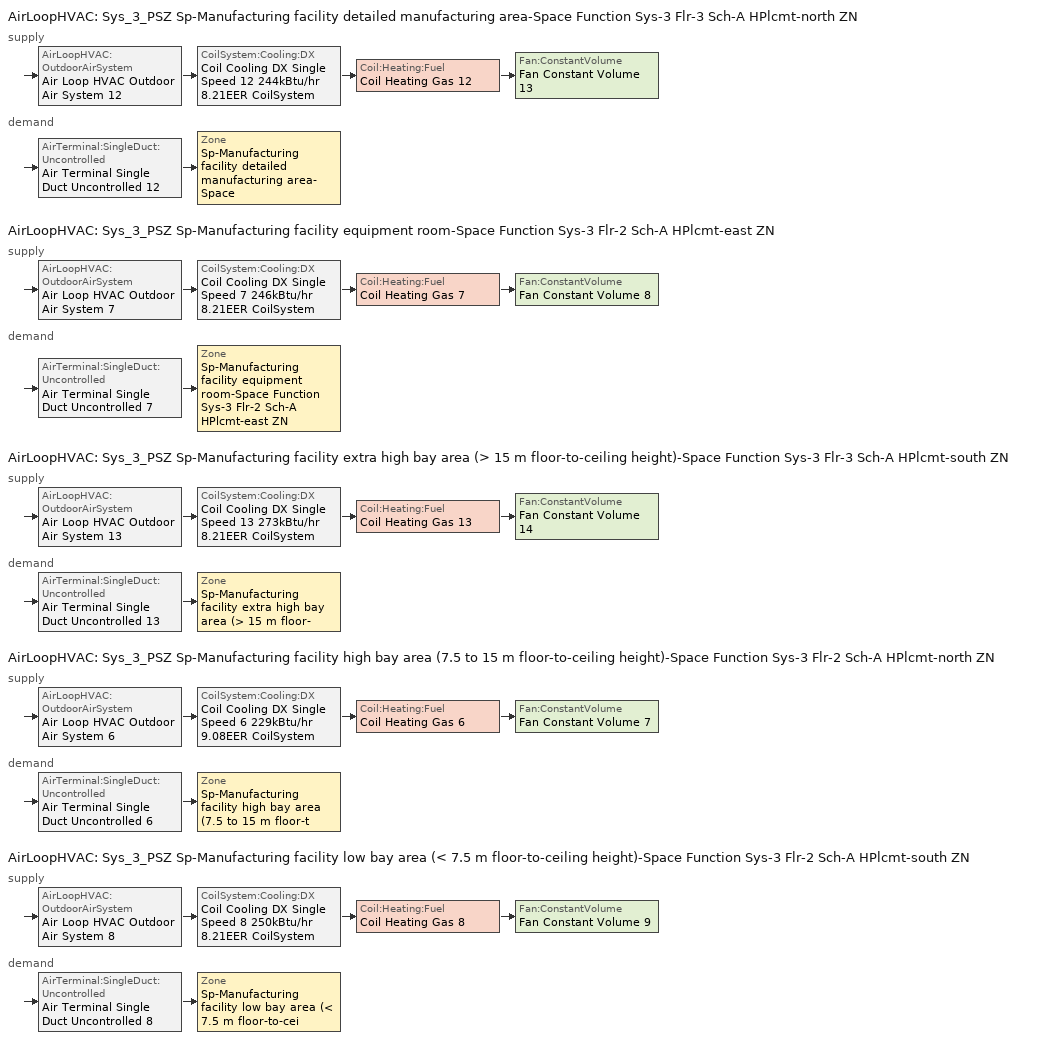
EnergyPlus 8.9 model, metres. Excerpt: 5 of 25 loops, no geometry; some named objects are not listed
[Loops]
AirLoopHVAC 'Sys_3_PSZ Sp-Manufacturing facility detailed manufacturing area-Space Function Sys-3 Flr-3 Sch-A HPlcmt-north ZN'
 supply: AirLoopHVAC:OutdoorAirSystem 'Air Loop HVAC Outdoor Air System 12' > CoilSystem:Cooling:DX 'Coil Cooling DX Single Speed 12 244kBtu/hr 8.21EER CoilSystem' > Coil:Heating:Fuel 'Coil Heating Gas 12' > Fan:ConstantVolume 'Fan Constant Volume 13'
 demand: AirTerminal:SingleDuct:Uncontrolled 'Air Terminal Single Duct Uncontrolled 12' > Zone 'Sp-Manufacturing facility detailed manufacturing area-Space Function Sys-3 Flr-3 Sch-A HPlcmt-north ZN'
AirLoopHVAC 'Sys_3_PSZ Sp-Manufacturing facility equipment room-Space Function Sys-3 Flr-2 Sch-A HPlcmt-east ZN'
 supply: AirLoopHVAC:OutdoorAirSystem 'Air Loop HVAC Outdoor Air System 7' > CoilSystem:Cooling:DX 'Coil Cooling DX Single Speed 7 246kBtu/hr 8.21EER CoilSystem' > Coil:Heating:Fuel 'Coil Heating Gas 7' > Fan:ConstantVolume 'Fan Constant Volume 8'
 demand: AirTerminal:SingleDuct:Uncontrolled 'Air Terminal Single Duct Uncontrolled 7' > Zone 'Sp-Manufacturing facility equipment room-Space Function Sys-3 Flr-2 Sch-A HPlcmt-east ZN'
AirLoopHVAC 'Sys_3_PSZ Sp-Manufacturing facility extra high bay area (> 15 m floor-to-ceiling height)-Space Function Sys-3 Flr-3 Sch-A HPlcmt-south ZN'
 supply: AirLoopHVAC:OutdoorAirSystem 'Air Loop HVAC Outdoor Air System 13' > CoilSystem:Cooling:DX 'Coil Cooling DX Single Speed 13 273kBtu/hr 8.21EER CoilSystem' > Coil:Heating:Fuel 'Coil Heating Gas 13' > Fan:ConstantVolume 'Fan Constant Volume 14'
 demand: AirTerminal:SingleDuct:Uncontrolled 'Air Terminal Single Duct Uncontrolled 13' > Zone 'Sp-Manufacturing facility extra high bay area (> 15 m floor-to-ceiling height)-Space Function Sys-3 Flr-3 Sch-A HPlcmt-south ZN'
AirLoopHVAC 'Sys_3_PSZ Sp-Manufacturing facility high bay area (7.5 to 15 m floor-to-ceiling height)-Space Function Sys-3 Flr-2 Sch-A HPlcmt-north ZN'
 supply: AirLoopHVAC:OutdoorAirSystem 'Air Loop HVAC Outdoor Air System 6' > CoilSystem:Cooling:DX 'Coil Cooling DX Single Speed 6 229kBtu/hr 9.08EER CoilSystem' > Coil:Heating:Fuel 'Coil Heating Gas 6' > Fan:ConstantVolume 'Fan Constant Volume 7'
 demand: AirTerminal:SingleDuct:Uncontrolled 'Air Terminal Single Duct Uncontrolled 6' > Zone 'Sp-Manufacturing facility high bay area (7.5 to 15 m floor-to-ceiling height)-Space Function Sys-3 Flr-2 Sch-A HPlcmt-north ZN'
AirLoopHVAC 'Sys_3_PSZ Sp-Manufacturing facility low bay area (< 7.5 m floor-to-ceiling height)-Space Function Sys-3 Flr-2 Sch-A HPlcmt-south ZN'
 supply: AirLoopHVAC:OutdoorAirSystem 'Air Loop HVAC Outdoor Air System 8' > CoilSystem:Cooling:DX 'Coil Cooling DX Single Speed 8 250kBtu/hr 8.21EER CoilSystem' > Coil:Heating:Fuel 'Coil Heating Gas 8' > Fan:ConstantVolume 'Fan Constant Volume 9'
 demand: AirTerminal:SingleDuct:Uncontrolled 'Air Terminal Single Duct Uncontrolled 8' > Zone 'Sp-Manufacturing facility low bay area (< 7.5 m floor-to-ceiling height)-Space Function Sys-3 Flr-2 Sch-A HPlcmt-south ZN'
[ZoneControl:Thermostat] Control Object Type 1=ThermostatSetpoint:DualSetpoint
Name | Zone or ZoneList | Control Type Schedule | Control Name 1
Sp-Manufacturing facility detailed manufacturing area-Space Function Sys-3 Flr-3 Sch-A HPlcmt-north ZN Thermostat | Sp-Manufacturing facility detailed manufacturing area-Space Function Sys-3 Flr-3 Sch-A HPlcmt-north ZN | Sp-Manufacturing facility detailed manufacturing area-Space Function Sys-3 Flr-3 Sch-A HPlcmt-north ZN Thermostat Schedule | Space Function Manufacturing facility detailed manufacturing area Thermostat 2
Sp-Manufacturing facility equipment room-Space Function Sys-3 Flr-2 Sch-A HPlcmt-east ZN Thermostat | Sp-Manufacturing facility equipment room-Space Function Sys-3 Flr-2 Sch-A HPlcmt-east ZN | Sp-Manufacturing facility equipment room-Space Function Sys-3 Flr-2 Sch-A HPlcmt-east ZN Thermostat Schedule | Space Function Manufacturing facility equipment room Thermostat 2
Sp-Manufacturing facility extra high bay area (> 15 m floor-to-ceiling height)-Space Function Sys-3 Flr-3 Sch-A HPlcmt-south ZN Thermostat | Sp-Manufacturing facility extra high bay area (> 15 m floor-to-ceiling height)-Space Function Sys-3 Flr-3 Sch-A HPlcmt-south ZN | Sp-Manufacturing facility extra high bay area (> 15 m floor-to-ceiling height)-Space Function Sys-3 Flr-3 Sch-A HPlcmt-south ZN Thermostat Schedule | Space Function Manufacturing facility extra high bay area (> 15 m floor-to-ceiling height) Thermostat 2
Sp-Manufacturing facility high bay area (7.5 to 15 m floor-to-ceiling height)-Space Function Sys-3 Flr-2 Sch-A HPlcmt-north ZN Thermostat | Sp-Manufacturing facility high bay area (7.5 to 15 m floor-to-ceiling height)-Space Function Sys-3 Flr-2 Sch-A HPlcmt-north ZN | Sp-Manufacturing facility high bay area (7.5 to 15 m floor-to-ceiling height)-Space Function Sys-3 Flr-2 Sch-A HPlcmt-north ZN Thermostat Schedule | Space Function Manufacturing facility high bay area (7.5 to 15 m floor-to-ceiling height) Thermostat 2
Sp-Manufacturing facility low bay area (< 7.5 m floor-to-ceiling height)-Space Function Sys-3 Flr-2 Sch-A HPlcmt-south ZN Thermostat | Sp-Manufacturing facility low bay area (< 7.5 m floor-to-ceiling height)-Space Function Sys-3 Flr-2 Sch-A HPlcmt-south ZN | Sp-Manufacturing facility low bay area (< 7.5 m floor-to-ceiling height)-Space Function Sys-3 Flr-2 Sch-A HPlcmt-south ZN Thermostat Schedule | Space Function Manufacturing facility low bay area (< 7.5 m floor-to-ceiling height) Thermostat 2
[ThermostatSetpoint:DualSetpoint] Heating Setpoint Temperature Schedule=NECB-A-Thermostat Setpoint-Heating; Cooling Setpoint Temperature Schedule=NECB-A-Thermostat Setpoint-Cooling
Space Function Manufacturing facility detailed manufacturing area Thermostat 2; Space Function Manufacturing facility equipment room Thermostat 2; Space Function Manufacturing facility extra high bay area (> 15 m floor-to-ceiling height) Thermostat 2; Space Function Manufacturing facility high bay area (7.5 to 15 m floor-to-ceiling height) Thermostat 2; Space Function Manufacturing facility low bay area (< 7.5 m floor-to-ceiling height) Thermostat 2
[AirTerminal:SingleDuct:Uncontrolled] Availability Schedule=Always On Discrete; Maximum Air Flow Rate {m3/s}=AutoSize
Air Terminal Single Duct Uncontrolled 12; Air Terminal Single Duct Uncontrolled 7; Air Terminal Single Duct Uncontrolled 13; Air Terminal Single Duct Uncontrolled 6; Air Terminal Single Duct Uncontrolled 8
[Zone equipment]
Sp-Manufacturing facility detailed manufacturing area-Space Function Sys-3 Flr-3 Sch-A HPlcmt-north ZN: Air Terminal Single Duct Uncontrolled 12, Zone HVAC Baseboard Convective Water 11
Sp-Manufacturing facility equipment room-Space Function Sys-3 Flr-2 Sch-A HPlcmt-east ZN: Air Terminal Single Duct Uncontrolled 7, Zone HVAC Baseboard Convective Water 6
Sp-Manufacturing facility extra high bay area (> 15 m floor-to-ceiling height)-Space Function Sys-3 Flr-3 Sch-A HPlcmt-south ZN: Air Terminal Single Duct Uncontrolled 13, Zone HVAC Baseboard Convective Water 12
Sp-Manufacturing facility high bay area (7.5 to 15 m floor-to-ceiling height)-Space Function Sys-3 Flr-2 Sch-A HPlcmt-north ZN: Air Terminal Single Duct Uncontrolled 6, Zone HVAC Baseboard Convective Water 5
Sp-Manufacturing facility low bay area (< 7.5 m floor-to-ceiling height)-Space Function Sys-3 Flr-2 Sch-A HPlcmt-south ZN: Air Terminal Single Duct Uncontrolled 8, Zone HVAC Baseboard Convective Water 7
[Sizing:Zone] Zone Cooling Design Supply Air Temperature Input Method=SupplyAirTemperature; Zone Cooling Design Supply Air Temperature {C}=13; Zone Cooling Design Supply Air Temperature Difference {deltaC}=11.11; Zone Heating Design Supply Air Temperature Input Method=SupplyAirTemperature; Zone Heating Design Supply Air Temperature {C}=43; Zone Heating Design Supply Air Temperature Difference {deltaC}=11.11; Zone Cooling Design Supply Air Humidity Ratio {kgWater/kgDryAir}=0.0085; Zone Heating Design Supply Air Humidity Ratio {kgWater/kgDryAir}=0.008; Zone Heating Sizing Factor=1.3; Zone Cooling Sizing Factor=1.1; Cooling Design Air Flow Method=DesignDay; Cooling Design Air Flow Rate {m3/s}=0; Cooling Minimum Air Flow per Zone Floor Area {m3/s-m2}=0.000762; Cooling Minimum Air Flow {m3/s}=0; Cooling Minimum Air Flow Fraction=0; Heating Design Air Flow Method=DesignDay; Heating Design Air Flow Rate {m3/s}=0; Heating Maximum Air Flow per Zone Floor Area {m3/s-m2}=0.002032; Heating Maximum Air Flow {m3/s}=0.141576; Heating Maximum Air Flow Fraction=0.3; Account for Dedicated Outdoor Air System=No
Name | Design Specification Outdoor Air Object | Design Specification Zone Air Distribution Object
Sp-Manufacturing facility detailed manufacturing area-Space Function Sys-3 Flr-3 Sch-A HPlcmt-north ZN | Space Function Manufacturing facility detailed manufacturing area Ventilation | Sp-Manufacturing facility detailed manufacturing area-Space Function Sys-3 Flr-3 Sch-A HPlcmt-north ZN Design Spec Zone Air Dist
Sp-Manufacturing facility equipment room-Space Function Sys-3 Flr-2 Sch-A HPlcmt-east ZN | Space Function Manufacturing facility equipment room Ventilation | Sp-Manufacturing facility equipment room-Space Function Sys-3 Flr-2 Sch-A HPlcmt-east ZN Design Spec Zone Air Dist
Sp-Manufacturing facility extra high bay area (> 15 m floor-to-ceiling height)-Space Function Sys-3 Flr-3 Sch-A HPlcmt-south ZN | Space Function Manufacturing facility extra high bay area (> 15 m floor-to-ceiling height) Ventilation | Sp-Manufacturing facility extra high bay area (> 15 m floor-to-ceiling height)-Space Function Sys-3 Flr-3 Sch-A HPlcmt-south ZN Design Spec Zone Air Dist
Sp-Manufacturing facility high bay area (7.5 to 15 m floor-to-ceiling height)-Space Function Sys-3 Flr-2 Sch-A HPlcmt-north ZN | Space Function Manufacturing facility high bay area (7.5 to 15 m floor-to-ceiling height) Ventilation | Sp-Manufacturing facility high bay area (7.5 to 15 m floor-to-ceiling height)-Space Function Sys-3 Flr-2 Sch-A HPlcmt-north ZN Design Spec Zone Air Dist
Sp-Manufacturing facility low bay area (< 7.5 m floor-to-ceiling height)-Space Function Sys-3 Flr-2 Sch-A HPlcmt-south ZN | Space Function Manufacturing facility low bay area (< 7.5 m floor-to-ceiling height) Ventilation | Sp-Manufacturing facility low bay area (< 7.5 m floor-to-ceiling height)-Space Function Sys-3 Flr-2 Sch-A HPlcmt-south ZN Design Spec Zone Air Dist
[DesignSpecification:ZoneAirDistribution] Zone Air Distribution Effectiveness in Cooling Mode=1; Zone Air Distribution Effectiveness in Heating Mode=1
Sp-Manufacturing facility detailed manufacturing area-Space Function Sys-3 Flr-3 Sch-A HPlcmt-north ZN Design Spec Zone Air Dist; Sp-Manufacturing facility equipment room-Space Function Sys-3 Flr-2 Sch-A HPlcmt-east ZN Design Spec Zone Air Dist; Sp-Manufacturing facility extra high bay area (> 15 m floor-to-ceiling height)-Space Function Sys-3 Flr-3 Sch-A HPlcmt-south ZN Design Spec Zone Air Dist; Sp-Manufacturing facility high bay area (7.5 to 15 m floor-to-ceiling height)-Space Function Sys-3 Flr-2 Sch-A HPlcmt-north ZN Design Spec Zone Air Dist; Sp-Manufacturing facility low bay area (< 7.5 m floor-to-ceiling height)-Space Function Sys-3 Flr-2 Sch-A HPlcmt-south ZN Design Spec Zone Air Dist
[Controller:MechanicalVentilation] Demand Controlled Ventilation=No; System Outdoor Air Method=ZoneSum
Name | Availability Schedule | Zone Name 1 | Design Specification Outdoor Air Object Name 1 | Design Specification Zone Air Distribution Object Name 1
Controller Mechanical Ventilation 12 | Sys_3_PSZ Sp-Manufacturing facility detailed manufacturing area-Space Function Sys-3 Flr-3 Sch-A HPlcmt-north ZN Occ Sch | Sp-Manufacturing facility detailed manufacturing area-Space Function Sys-3 Flr-3 Sch-A HPlcmt-north ZN | Space Function Manufacturing facility detailed manufacturing area Ventilation | Sp-Manufacturing facility detailed manufacturing area-Space Function Sys-3 Flr-3 Sch-A HPlcmt-north ZN Design Spec Zone Air Dist
Controller Mechanical Ventilation 7 | Sys_3_PSZ Sp-Manufacturing facility equipment room-Space Function Sys-3 Flr-2 Sch-A HPlcmt-east ZN Occ Sch | Sp-Manufacturing facility equipment room-Space Function Sys-3 Flr-2 Sch-A HPlcmt-east ZN | Space Function Manufacturing facility equipment room Ventilation | Sp-Manufacturing facility equipment room-Space Function Sys-3 Flr-2 Sch-A HPlcmt-east ZN Design Spec Zone Air Dist
Controller Mechanical Ventilation 13 | Sys_3_PSZ Sp-Manufacturing facility extra high bay area (> 15 m floor-to-ceiling height)-Space Function Sys-3 Flr-3 Sch-A HPlcmt-south ZN Occ Sch | Sp-Manufacturing facility extra high bay area (> 15 m floor-to-ceiling height)-Space Function Sys-3 Flr-3 Sch-A HPlcmt-south ZN | Space Function Manufacturing facility extra high bay area (> 15 m floor-to-ceiling height) Ventilation | Sp-Manufacturing facility extra high bay area (> 15 m floor-to-ceiling height)-Space Function Sys-3 Flr-3 Sch-A HPlcmt-south ZN Design Spec Zone Air Dist
Controller Mechanical Ventilation 6 | Sys_3_PSZ Sp-Manufacturing facility high bay area (7.5 to 15 m floor-to-ceiling height)-Space Function Sys-3 Flr-2 Sch-A HPlcmt-north ZN Occ Sch | Sp-Manufacturing facility high bay area (7.5 to 15 m floor-to-ceiling height)-Space Function Sys-3 Flr-2 Sch-A HPlcmt-north ZN | Space Function Manufacturing facility high bay area (7.5 to 15 m floor-to-ceiling height) Ventilation | Sp-Manufacturing facility high bay area (7.5 to 15 m floor-to-ceiling height)-Space Function Sys-3 Flr-2 Sch-A HPlcmt-north ZN Design Spec Zone Air Dist
Controller Mechanical Ventilation 8 | Sys_3_PSZ Sp-Manufacturing facility low bay area (< 7.5 m floor-to-ceiling height)-Space Function Sys-3 Flr-2 Sch-A HPlcmt-south ZN Occ Sch | Sp-Manufacturing facility low bay area (< 7.5 m floor-to-ceiling height)-Space Function Sys-3 Flr-2 Sch-A HPlcmt-south ZN | Space Function Manufacturing facility low bay area (< 7.5 m floor-to-ceiling height) Ventilation | Sp-Manufacturing facility low bay area (< 7.5 m floor-to-ceiling height)-Space Function Sys-3 Flr-2 Sch-A HPlcmt-south ZN Design Spec Zone Air Dist
[DesignSpecification:OutdoorAir] Outdoor Air Method=Sum; Outdoor Air Flow per Person {m3/s-person}=0; Outdoor Air Flow per Zone Floor Area {m3/s-m2}=0.00127; Outdoor Air Flow per Zone {m3/s}=0; Outdoor Air Flow Air Changes per Hour {1/hr}=0
Space Function Manufacturing facility detailed manufacturing area Ventilation; Space Function Manufacturing facility equipment room Ventilation; Space Function Manufacturing facility extra high bay area (> 15 m floor-to-ceiling height) Ventilation; Space Function Manufacturing facility high bay area (7.5 to 15 m floor-to-ceiling height) Ventilation; Space Function Manufacturing facility low bay area (< 7.5 m floor-to-ceiling height) Ventilation
[Fan:ConstantVolume] Fan Total Efficiency=0.39975; Pressure Rise {Pa}=640; Maximum Flow Rate {m3/s}=AutoSize; Motor Efficiency=0.615; Motor In Airstream Fraction=1
Name | Availability Schedule
Fan Constant Volume 13 | Sys_3_PSZ Sp-Manufacturing facility detailed manufacturing area-Space Function Sys-3 Flr-3 Sch-A HPlcmt-north ZN Occ Sch
Fan Constant Volume 8 | Sys_3_PSZ Sp-Manufacturing facility equipment room-Space Function Sys-3 Flr-2 Sch-A HPlcmt-east ZN Occ Sch
Fan Constant Volume 14 | Sys_3_PSZ Sp-Manufacturing facility extra high bay area (> 15 m floor-to-ceiling height)-Space Function Sys-3 Flr-3 Sch-A HPlcmt-south ZN Occ Sch
Fan Constant Volume 7 | Sys_3_PSZ Sp-Manufacturing facility high bay area (7.5 to 15 m floor-to-ceiling height)-Space Function Sys-3 Flr-2 Sch-A HPlcmt-north ZN Occ Sch
Fan Constant Volume 9 | Sys_3_PSZ Sp-Manufacturing facility low bay area (< 7.5 m floor-to-ceiling height)-Space Function Sys-3 Flr-2 Sch-A HPlcmt-south ZN Occ Sch
[AirLoopHVAC] Design Supply Air Flow Rate {m3/s}=AutoSize
Sys_3_PSZ Sp-Manufacturing facility detailed manufacturing area-Space Function Sys-3 Flr-3 Sch-A HPlcmt-north ZN; Sys_3_PSZ Sp-Manufacturing facility equipment room-Space Function Sys-3 Flr-2 Sch-A HPlcmt-east ZN; Sys_3_PSZ Sp-Manufacturing facility extra high bay area (> 15 m floor-to-ceiling height)-Space Function Sys-3 Flr-3 Sch-A HPlcmt-south ZN; Sys_3_PSZ Sp-Manufacturing facility high bay area (7.5 to 15 m floor-to-ceiling height)-Space Function Sys-3 Flr-2 Sch-A HPlcmt-north ZN; Sys_3_PSZ Sp-Manufacturing facility low bay area (< 7.5 m floor-to-ceiling height)-Space Function Sys-3 Flr-2 Sch-A HPlcmt-south ZN
[Sizing:System] Type of Load to Size On=Sensible; Design Outdoor Air Flow Rate {m3/s}=Autosize; Central Heating Maximum System Air Flow Ratio=1; Preheat Design Temperature {C}=7; Preheat Design Humidity Ratio {kgWater/kgDryAir}=0.008; Precool Design Temperature {C}=13; Precool Design Humidity Ratio {kgWater/kgDryAir}=0.008; Central Cooling Design Supply Air Temperature {C}=13; Central Heating Design Supply Air Temperature {C}=43; Type of Zone Sum to Use=NonCoincident; 100% Outdoor Air in Cooling=No; 100% Outdoor Air in Heating=No; Central Cooling Design Supply Air Humidity Ratio {kgWater/kgDryAir}=0.0085; Central Heating Design Supply Air Humidity Ratio {kgWater/kgDryAir}=0.008; Cooling Supply Air Flow Rate Method=DesignDay; Cooling Supply Air Flow Rate {m3/s}=0; Cooling Supply Air Flow Rate Per Floor Area {m3/s-m2}=0.00996765; Cooling Fraction of Autosized Cooling Supply Air Flow Rate=1; Cooling Supply Air Flow Rate Per Unit Cooling Capacity {m3/s-W}=3.94755e-05; Heating Supply Air Flow Rate Method=DesignDay; Heating Supply Air Flow Rate {m3/s}=0; Heating Supply Air Flow Rate Per Floor Area {m3/s-m2}=0.00996765; Heating Fraction of Autosized Heating Supply Air Flow Rate=1; Heating Fraction of Autosized Cooling Supply Air Flow Rate=1; Heating Supply Air Flow Rate Per Unit Heating Capacity {m3/s-W}=3.15882e-05; System Outdoor Air Method=ZoneSum; Zone Maximum Outdoor Air Fraction=1; Cooling Design Capacity Method=CoolingDesignCapacity; Cooling Design Capacity {W}=Autosize; Cooling Design Capacity Per Floor Area {W/m2}=234.7; Fraction of Autosized Cooling Design Capacity=1; Heating Design Capacity Method=HeatingDesignCapacity; Heating Design Capacity {W}=Autosize; Heating Design Capacity Per Floor Area {W/m2}=157; Fraction of Autosized Heating Design Capacity=1; Central Cooling Capacity Control Method=OnOff
Sys_3_PSZ Sp-Manufacturing facility detailed manufacturing area-Space Function Sys-3 Flr-3 Sch-A HPlcmt-north ZN; Sys_3_PSZ Sp-Manufacturing facility equipment room-Space Function Sys-3 Flr-2 Sch-A HPlcmt-east ZN; Sys_3_PSZ Sp-Manufacturing facility extra high bay area (> 15 m floor-to-ceiling height)-Space Function Sys-3 Flr-3 Sch-A HPlcmt-south ZN; Sys_3_PSZ Sp-Manufacturing facility high bay area (7.5 to 15 m floor-to-ceiling height)-Space Function Sys-3 Flr-2 Sch-A HPlcmt-north ZN; Sys_3_PSZ Sp-Manufacturing facility low bay area (< 7.5 m floor-to-ceiling height)-Space Function Sys-3 Flr-2 Sch-A HPlcmt-south ZN
[Controller:OutdoorAir] Minimum Outdoor Air Flow Rate {m3/s}=Autosize; Maximum Outdoor Air Flow Rate {m3/s}=Autosize; Economizer Control Type=DifferentialEnthalpy; Economizer Control Action Type=ModulateFlow; Lockout Type=NoLockout; Minimum Limit Type=FixedMinimum; High Humidity Control=No; Control High Indoor Humidity Based on Outdoor Humidity Ratio=Yes; Heat Recovery Bypass Control Type=BypassWhenOAFlowGreaterThanMinimum
Name | Minimum Outdoor Air Schedule | Mechanical Ventilation Controller
Controller Outdoor Air 12 | Sys_3_PSZ Sp-Manufacturing facility detailed manufacturing area-Space Function Sys-3 Flr-3 Sch-A HPlcmt-north ZN Occ Sch | Controller Mechanical Ventilation 12
Controller Outdoor Air 7 | Sys_3_PSZ Sp-Manufacturing facility equipment room-Space Function Sys-3 Flr-2 Sch-A HPlcmt-east ZN Occ Sch | Controller Mechanical Ventilation 7
Controller Outdoor Air 13 | Sys_3_PSZ Sp-Manufacturing facility extra high bay area (> 15 m floor-to-ceiling height)-Space Function Sys-3 Flr-3 Sch-A HPlcmt-south ZN Occ Sch | Controller Mechanical Ventilation 13
Controller Outdoor Air 6 | Sys_3_PSZ Sp-Manufacturing facility high bay area (7.5 to 15 m floor-to-ceiling height)-Space Function Sys-3 Flr-2 Sch-A HPlcmt-north ZN Occ Sch | Controller Mechanical Ventilation 6
Controller Outdoor Air 8 | Sys_3_PSZ Sp-Manufacturing facility low bay area (< 7.5 m floor-to-ceiling height)-Space Function Sys-3 Flr-2 Sch-A HPlcmt-south ZN Occ Sch | Controller Mechanical Ventilation 8
[HeatExchanger:AirToAir:SensibleAndLatent] Availability Schedule=Always On Discrete; Nominal Supply Air Flow Rate {m3/s}=Autosize; Sensible Effectiveness at 100% Heating Air Flow=0.5; Latent Effectiveness at 100% Heating Air Flow=0.5; Sensible Effectiveness at 75% Heating Air Flow=0.5; Latent Effectiveness at 75% Heating Air Flow=0.5; Sensible Effectiveness at 100% Cooling Air Flow=0.5; Latent Effectiveness at 100% Cooling Air Flow=0.5; Sensible Effectiveness at 75% Cooling Air Flow=0.5; Latent Effectiveness at 75% Cooling Air Flow=0.5; Nominal Electric Power {W}=1758.55; Supply Air Outlet Temperature Control=Yes; Heat Exchanger Type=Rotary; Frost Control Type=ExhaustOnly; Threshold Temperature {C}=-23.3; Initial Defrost Time Fraction=0.167; Rate of Defrost Time Fraction Increase {1/K}=1.44; Economizer Lockout=Yes
Sys_3_PSZ Sp-Manufacturing facility detailed manufacturing area-Space Function Sys-3 Flr-3 Sch-A HPlcmt-north ZN ERV; Sys_3_PSZ Sp-Manufacturing facility equipment room-Space Function Sys-3 Flr-2 Sch-A HPlcmt-east ZN ERV; Sys_3_PSZ Sp-Manufacturing facility extra high bay area (> 15 m floor-to-ceiling height)-Space Function Sys-3 Flr-3 Sch-A HPlcmt-south ZN ERV; Sys_3_PSZ Sp-Manufacturing facility high bay area (7.5 to 15 m floor-to-ceiling height)-Space Function Sys-3 Flr-2 Sch-A HPlcmt-north ZN ERV; Sys_3_PSZ Sp-Manufacturing facility low bay area (< 7.5 m floor-to-ceiling height)-Space Function Sys-3 Flr-2 Sch-A HPlcmt-south ZN ERV
[SetpointManager:OutdoorAirPretreat] Control Variable=Temperature; Minimum Setpoint Temperature {C}=-99; Maximum Setpoint Temperature {C}=99; Minimum Setpoint Humidity Ratio {kgWater/kgDryAir}=1e-05; Maximum Setpoint Humidity Ratio {kgWater/kgDryAir}=1
Setpoint Manager Outdoor Air Pretreat 11; Setpoint Manager Outdoor Air Pretreat 12; Setpoint Manager Outdoor Air Pretreat 13; Setpoint Manager Outdoor Air Pretreat 14; Setpoint Manager Outdoor Air Pretreat 15
[SetpointManager:MixedAir] Control Variable=Temperature
Node 215 OS Default SPM; Node 214 OS Default SPM; Node 213 OS Default SPM; Node 150 OS Default SPM; Node 149 OS Default SPM; Node 148 OS Default SPM; Node 228 OS Default SPM; Node 227 OS Default SPM; Node 226 OS Default SPM; Node 137 OS Default SPM; Node 136 OS Default SPM; Node 135 OS Default SPM; Node 163 OS Default SPM; Node 162 OS Default SPM; Node 161 OS Default SPM
[CoilSystem:Cooling:DX] Availability Schedule=Always On Discrete
Name | Cooling Coil
Coil Cooling DX Single Speed 12 244kBtu/hr 8.21EER CoilSystem | Coil Cooling DX Single Speed 12 244kBtu/hr 8.21EER
Coil Cooling DX Single Speed 7 246kBtu/hr 8.21EER CoilSystem | Coil Cooling DX Single Speed 7 246kBtu/hr 8.21EER
Coil Cooling DX Single Speed 13 273kBtu/hr 8.21EER CoilSystem | Coil Cooling DX Single Speed 13 273kBtu/hr 8.21EER
Coil Cooling DX Single Speed 6 229kBtu/hr 9.08EER CoilSystem | Coil Cooling DX Single Speed 6 229kBtu/hr 9.08EER
Coil Cooling DX Single Speed 8 250kBtu/hr 8.21EER CoilSystem | Coil Cooling DX Single Speed 8 250kBtu/hr 8.21EER
[Coil:Cooling:DX:SingleSpeed] Availability Schedule=Always On Discrete; Gross Rated Total Cooling Capacity {W}=Autosize; Gross Rated Sensible Heat Ratio=Autosize; Rated Air Flow Rate {m3/s}=Autosize; Rated Evaporator Fan Power Per Volume Flow Rate {W/(m3/s)}=773.3; Total Cooling Capacity Function of Temperature Curve=DXCOOL-NECB2011-REF-CAPFT; Total Cooling Capacity Function of Flow Fraction Curve=DXCOOL-NECB2011-REF-CAPFFLOW; Energy Input Ratio Function of Temperature Curve=DXCOOL-NECB2011-REF-COOLEIRFT; Energy Input Ratio Function of Flow Fraction Curve=DXCOOL-NECB2011-REF-COOLEIRFFLOW; Part Load Fraction Correlation Curve=DXCOOL-NECB2011-REF-COOLPLFFPLR; Condenser Type=AirCooled; Evaporative Condenser Effectiveness=0; Evaporative Condenser Air Flow Rate {m3/s}=Autosize; Evaporative Condenser Pump Rated Power Consumption {W}=Autosize; Crankcase Heater Capacity {W}=0; Maximum Outdoor Dry-Bulb Temperature for Crankcase Heater Operation {C}=0; Basin Heater Capacity {W/K}=0; Basin Heater Setpoint Temperature {C}=10
Name | Gross Rated Cooling COP {W/W}
Coil Cooling DX Single Speed 12 244kBtu/hr 8.21EER | 2.93222
Coil Cooling DX Single Speed 7 246kBtu/hr 8.21EER | 2.93304
Coil Cooling DX Single Speed 13 273kBtu/hr 8.21EER | 2.95044
Coil Cooling DX Single Speed 6 229kBtu/hr 9.08EER | 3.23187
Coil Cooling DX Single Speed 8 250kBtu/hr 8.21EER | 2.93603
[Coil:Heating:Fuel] Availability Schedule=Always On Discrete; Fuel Type=NaturalGas; Burner Efficiency=0.81; Nominal Capacity {W}=AutoSize; Parasitic Electric Load {W}=0; Part Load Fraction Correlation Curve=FURNACE-EFFPLR-NECB2011; Parasitic Fuel Load {W}=0
Coil Heating Gas 12; Coil Heating Gas 7; Coil Heating Gas 13; Coil Heating Gas 6; Coil Heating Gas 8
[SetpointManager:SingleZone:Reheat] Control Variable=Temperature; Minimum Supply Air Temperature {C}=13; Maximum Supply Air Temperature {C}=43
Name | Control Zone
Setpoint Manager Single Zone Reheat 12 | Sp-Manufacturing facility detailed manufacturing area-Space Function Sys-3 Flr-3 Sch-A HPlcmt-north ZN
Setpoint Manager Single Zone Reheat 7 | Sp-Manufacturing facility equipment room-Space Function Sys-3 Flr-2 Sch-A HPlcmt-east ZN
Setpoint Manager Single Zone Reheat 13 | Sp-Manufacturing facility extra high bay area (> 15 m floor-to-ceiling height)-Space Function Sys-3 Flr-3 Sch-A HPlcmt-south ZN
Setpoint Manager Single Zone Reheat 6 | Sp-Manufacturing facility high bay area (7.5 to 15 m floor-to-ceiling height)-Space Function Sys-3 Flr-2 Sch-A HPlcmt-north ZN
Setpoint Manager Single Zone Reheat 8 | Sp-Manufacturing facility low bay area (< 7.5 m floor-to-ceiling height)-Space Function Sys-3 Flr-2 Sch-A HPlcmt-south ZN
[Schedule:Compact]
Sp-Manufacturing facility detailed manufacturing area-Space Function Sys-3 Flr-3 Sch-A HPlcmt-north ZN Thermostat Schedule; Sp-Manufacturing facility equipment room-Space Function Sys-3 Flr-2 Sch-A HPlcmt-east ZN Thermostat Schedule; Sp-Manufacturing facility extra high bay area (> 15 m floor-to-ceiling height)-Space Function Sys-3 Flr-3 Sch-A HPlcmt-south ZN Thermostat Schedule; Sp-Manufacturing facility high bay area (7.5 to 15 m floor-to-ceiling height)-Space Function Sys-3 Flr-2 Sch-A HPlcmt-north ZN Thermostat Schedule; Sp-Manufacturing facility low bay area (< 7.5 m floor-to-ceiling height)-Space Function Sys-3 Flr-2 Sch-A HPlcmt-south ZN Thermostat Schedule: Through: 12/31, For: AllDays, Until: 24:00, 4
[Schedule:Day:Interval]
NECB-A-Thermostat Setpoint-Heating Sun|Hol Day; NECB-A-Thermostat Setpoint-Heating Sat Day: No, 24:00, 18
NECB-A-Thermostat Setpoint-Heating Default|Wkdy Day; NECB-A-Thermostat Setpoint-Heating Default: No, 06:00, 18, 07:00, 20, 21:00, 22, 24:00, 18
NECB-A-Thermostat Setpoint-Cooling Sun|Hol Day; NECB-A-Thermostat Setpoint-Cooling Sat Day: No, 24:00, 35
NECB-A-Thermostat Setpoint-Cooling Default|Wkdy Day; NECB-A-Thermostat Setpoint-Cooling Default: No, 06:00, 35, 21:00, 24, 24:00, 35
Sys_3_PSZ Sp-Manufacturing facility detailed manufacturing area-Space Function Sys-3 Flr-3 Sch-A HPlcmt-north ZN Occ Sch Sunday; Sys_3_PSZ Sp-Manufacturing facility detailed manufacturing area-Space Function Sys-3 Flr-3 Sch-A HPlcmt-north ZN Occ Sch Saturday; Sys_3_PSZ Sp-Manufacturing facility equipment room-Space Function Sys-3 Flr-2 Sch-A HPlcmt-east ZN Occ Sch Sunday; Sys_3_PSZ Sp-Manufacturing facility equipment room-Space Function Sys-3 Flr-2 Sch-A HPlcmt-east ZN Occ Sch Saturday; Sys_3_PSZ Sp-Manufacturing facility extra high bay area (> 15 m floor-to-ceiling height)-Space Function Sys-3 Flr-3 Sch-A HPlcmt-south ZN Occ Sch Sunday; Sys_3_PSZ Sp-Manufacturing facility extra high bay area (> 15 m floor-to-ceiling height)-Space Function Sys-3 Flr-3 Sch-A HPlcmt-south ZN Occ Sch Saturday; Sys_3_PSZ Sp-Manufacturing facility high bay area (7.5 to 15 m floor-to-ceiling height)-Space Function Sys-3 Flr-2 Sch-A HPlcmt-north ZN Occ Sch Sunday; Sys_3_PSZ Sp-Manufacturing facility high bay area (7.5 to 15 m floor-to-ceiling height)-Space Function Sys-3 Flr-2 Sch-A HPlcmt-north ZN Occ Sch Saturday; Sys_3_PSZ Sp-Manufacturing facility low bay area (< 7.5 m floor-to-ceiling height)-Space Function Sys-3 Flr-2 Sch-A HPlcmt-south ZN Occ Sch Sunday; Sys_3_PSZ Sp-Manufacturing facility low bay area (< 7.5 m floor-to-ceiling height)-Space Function Sys-3 Flr-2 Sch-A HPlcmt-south ZN Occ Sch Saturday: No, 24:00, 0
Sys_3_PSZ Sp-Manufacturing facility detailed manufacturing area-Space Function Sys-3 Flr-3 Sch-A HPlcmt-north ZN Occ Sch Monday; Sys_3_PSZ Sp-Manufacturing facility detailed manufacturing area-Space Function Sys-3 Flr-3 Sch-A HPlcmt-north ZN Occ Sch Tuesday; Sys_3_PSZ Sp-Manufacturing facility detailed manufacturing area-Space Function Sys-3 Flr-3 Sch-A HPlcmt-north ZN Occ Sch Wednesday; Sys_3_PSZ Sp-Manufacturing facility detailed manufacturing area-Space Function Sys-3 Flr-3 Sch-A HPlcmt-north ZN Occ Sch Thursday; Sys_3_PSZ Sp-Manufacturing facility detailed manufacturing area-Space Function Sys-3 Flr-3 Sch-A HPlcmt-north ZN Occ Sch Friday; Sys_3_PSZ Sp-Manufacturing facility equipment room-Space Function Sys-3 Flr-2 Sch-A HPlcmt-east ZN Occ Sch Monday; Sys_3_PSZ Sp-Manufacturing facility equipment room-Space Function Sys-3 Flr-2 Sch-A HPlcmt-east ZN Occ Sch Tuesday; Sys_3_PSZ Sp-Manufacturing facility equipment room-Space Function Sys-3 Flr-2 Sch-A HPlcmt-east ZN Occ Sch Wednesday; Sys_3_PSZ Sp-Manufacturing facility equipment room-Space Function Sys-3 Flr-2 Sch-A HPlcmt-east ZN Occ Sch Thursday; Sys_3_PSZ Sp-Manufacturing facility equipment room-Space Function Sys-3 Flr-2 Sch-A HPlcmt-east ZN Occ Sch Friday; Sys_3_PSZ Sp-Manufacturing facility extra high bay area (> 15 m floor-to-ceiling height)-Space Function Sys-3 Flr-3 Sch-A HPlcmt-south ZN Occ Sch Monday; Sys_3_PSZ Sp-Manufacturing facility extra high bay area (> 15 m floor-to-ceiling height)-Space Function Sys-3 Flr-3 Sch-A HPlcmt-south ZN Occ Sch Tuesday; Sys_3_PSZ Sp-Manufacturing facility extra high bay area (> 15 m floor-to-ceiling height)-Space Function Sys-3 Flr-3 Sch-A HPlcmt-south ZN Occ Sch Wednesday; Sys_3_PSZ Sp-Manufacturing facility extra high bay area (> 15 m floor-to-ceiling height)-Space Function Sys-3 Flr-3 Sch-A HPlcmt-south ZN Occ Sch Thursday; Sys_3_PSZ Sp-Manufacturing facility extra high bay area (> 15 m floor-to-ceiling height)-Space Function Sys-3 Flr-3 Sch-A HPlcmt-south ZN Occ Sch Friday; Sys_3_PSZ Sp-Manufacturing facility high bay area (7.5 to 15 m floor-to-ceiling height)-Space Function Sys-3 Flr-2 Sch-A HPlcmt-north ZN Occ Sch Monday; Sys_3_PSZ Sp-Manufacturing facility high bay area (7.5 to 15 m floor-to-ceiling height)-Space Function Sys-3 Flr-2 Sch-A HPlcmt-north ZN Occ Sch Tuesday; Sys_3_PSZ Sp-Manufacturing facility high bay area (7.5 to 15 m floor-to-ceiling height)-Space Function Sys-3 Flr-2 Sch-A HPlcmt-north ZN Occ Sch Wednesday; Sys_3_PSZ Sp-Manufacturing facility high bay area (7.5 to 15 m floor-to-ceiling height)-Space Function Sys-3 Flr-2 Sch-A HPlcmt-north ZN Occ Sch Thursday; Sys_3_PSZ Sp-Manufacturing facility high bay area (7.5 to 15 m floor-to-ceiling height)-Space Function Sys-3 Flr-2 Sch-A HPlcmt-north ZN Occ Sch Friday; Sys_3_PSZ Sp-Manufacturing facility low bay area (< 7.5 m floor-to-ceiling height)-Space Function Sys-3 Flr-2 Sch-A HPlcmt-south ZN Occ Sch Monday; Sys_3_PSZ Sp-Manufacturing facility low bay area (< 7.5 m floor-to-ceiling height)-Space Function Sys-3 Flr-2 Sch-A HPlcmt-south ZN Occ Sch Tuesday; Sys_3_PSZ Sp-Manufacturing facility low bay area (< 7.5 m floor-to-ceiling height)-Space Function Sys-3 Flr-2 Sch-A HPlcmt-south ZN Occ Sch Wednesday; Sys_3_PSZ Sp-Manufacturing facility low bay area (< 7.5 m floor-to-ceiling height)-Space Function Sys-3 Flr-2 Sch-A HPlcmt-south ZN Occ Sch Thursday; Sys_3_PSZ Sp-Manufacturing facility low bay area (< 7.5 m floor-to-ceiling height)-Space Function Sys-3 Flr-2 Sch-A HPlcmt-south ZN Occ Sch Friday: No, 08:00, 0, 19:00, 1, 24:00, 0
Sys_3_PSZ Sp-Manufacturing facility detailed manufacturing area-Space Function Sys-3 Flr-3 Sch-A HPlcmt-north ZN Occ Sch Default; Sys_3_PSZ Sp-Manufacturing facility detailed manufacturing area-Space Function Sys-3 Flr-3 Sch-A HPlcmt-north ZN Occ Sch Summer Design Day; Sys_3_PSZ Sp-Manufacturing facility detailed manufacturing area-Space Function Sys-3 Flr-3 Sch-A HPlcmt-north ZN Occ Sch Winter Design Day; Sys_3_PSZ Sp-Manufacturing facility equipment room-Space Function Sys-3 Flr-2 Sch-A HPlcmt-east ZN Occ Sch Default; Sys_3_PSZ Sp-Manufacturing facility equipment room-Space Function Sys-3 Flr-2 Sch-A HPlcmt-east ZN Occ Sch Summer Design Day; Sys_3_PSZ Sp-Manufacturing facility equipment room-Space Function Sys-3 Flr-2 Sch-A HPlcmt-east ZN Occ Sch Winter Design Day; Sys_3_PSZ Sp-Manufacturing facility extra high bay area (> 15 m floor-to-ceiling height)-Space Function Sys-3 Flr-3 Sch-A HPlcmt-south ZN Occ Sch Default; Sys_3_PSZ Sp-Manufacturing facility extra high bay area (> 15 m floor-to-ceiling height)-Space Function Sys-3 Flr-3 Sch-A HPlcmt-south ZN Occ Sch Summer Design Day; Sys_3_PSZ Sp-Manufacturing facility extra high bay area (> 15 m floor-to-ceiling height)-Space Function Sys-3 Flr-3 Sch-A HPlcmt-south ZN Occ Sch Winter Design Day; Sys_3_PSZ Sp-Manufacturing facility high bay area (7.5 to 15 m floor-to-ceiling height)-Space Function Sys-3 Flr-2 Sch-A HPlcmt-north ZN Occ Sch Default; Sys_3_PSZ Sp-Manufacturing facility high bay area (7.5 to 15 m floor-to-ceiling height)-Space Function Sys-3 Flr-2 Sch-A HPlcmt-north ZN Occ Sch Summer Design Day; Sys_3_PSZ Sp-Manufacturing facility high bay area (7.5 to 15 m floor-to-ceiling height)-Space Function Sys-3 Flr-2 Sch-A HPlcmt-north ZN Occ Sch Winter Design Day; Sys_3_PSZ Sp-Manufacturing facility low bay area (< 7.5 m floor-to-ceiling height)-Space Function Sys-3 Flr-2 Sch-A HPlcmt-south ZN Occ Sch Default; Sys_3_PSZ Sp-Manufacturing facility low bay area (< 7.5 m floor-to-ceiling height)-Space Function Sys-3 Flr-2 Sch-A HPlcmt-south ZN Occ Sch Summer Design Day; Sys_3_PSZ Sp-Manufacturing facility low bay area (< 7.5 m floor-to-ceiling height)-Space Function Sys-3 Flr-2 Sch-A HPlcmt-south ZN Occ Sch Winter Design Day: No, 24:00, 1
[Schedule:Week:Daily]
NECB-A-Thermostat Setpoint-Heating Week Rule - Jan1-Dec31: NECB-A-Thermostat Setpoint-Heating Sun|Hol Day, NECB-A-Thermostat Setpoint-Heating Default|Wkdy Day, NECB-A-Thermostat Setpoint-Heating Default|Wkdy Day, NECB-A-Thermostat Setpoint-Heating Default|Wkdy Day, NECB-A-Thermostat Setpoint-Heating Default|Wkdy Day, NECB-A-Thermostat Setpoint-Heating Default|Wkdy Day, NECB-A-Thermostat Setpoint-Heating Sat Day, NECB-A-Thermostat Setpoint-Heating Default, NECB-A-Thermostat Setpoint-Heating Default, NECB-A-Thermostat Setpoint-Heating Default, NECB-A-Thermostat Setpoint-Heating Default, NECB-A-Thermostat Setpoint-Heating Default
NECB-A-Thermostat Setpoint-Cooling Week Rule - Jan1-Dec31: NECB-A-Thermostat Setpoint-Cooling Sun|Hol Day, NECB-A-Thermostat Setpoint-Cooling Default|Wkdy Day, NECB-A-Thermostat Setpoint-Cooling Default|Wkdy Day, NECB-A-Thermostat Setpoint-Cooling Default|Wkdy Day, NECB-A-Thermostat Setpoint-Cooling Default|Wkdy Day, NECB-A-Thermostat Setpoint-Cooling Default|Wkdy Day, NECB-A-Thermostat Setpoint-Cooling Sat Day, NECB-A-Thermostat Setpoint-Cooling Default, NECB-A-Thermostat Setpoint-Cooling Default, NECB-A-Thermostat Setpoint-Cooling Default, NECB-A-Thermostat Setpoint-Cooling Default, NECB-A-Thermostat Setpoint-Cooling Default
Sys_3_PSZ Sp-Manufacturing facility detailed manufacturing area-Space Function Sys-3 Flr-3 Sch-A HPlcmt-north ZN Occ Sch Week Rule - Jan1-Dec31: Sys_3_PSZ Sp-Manufacturing facility detailed manufacturing area-Space Function Sys-3 Flr-3 Sch-A HPlcmt-north ZN Occ Sch Sunday, Sys_3_PSZ Sp-Manufacturing facility detailed manufacturing area-Space Function Sys-3 Flr-3 Sch-A HPlcmt-north ZN Occ Sch Monday, Sys_3_PSZ Sp-Manufacturing facility detailed manufacturing area-Space Function Sys-3 Flr-3 Sch-A HPlcmt-north ZN Occ Sch Tuesday, Sys_3_PSZ Sp-Manufacturing facility detailed manufacturing area-Space Function Sys-3 Flr-3 Sch-A HPlcmt-north ZN Occ Sch Wednesday, Sys_3_PSZ Sp-Manufacturing facility detailed manufacturing area-Space Function Sys-3 Flr-3 Sch-A HPlcmt-north ZN Occ Sch Thursday, Sys_3_PSZ Sp-Manufacturing facility detailed manufacturing area-Space Function Sys-3 Flr-3 Sch-A HPlcmt-north ZN Occ Sch Friday, Sys_3_PSZ Sp-Manufacturing facility detailed manufacturing area-Space Function Sys-3 Flr-3 Sch-A HPlcmt-north ZN Occ Sch Saturday, Sys_3_PSZ Sp-Manufacturing facility detailed manufacturing area-Space Function Sys-3 Flr-3 Sch-A HPlcmt-north ZN Occ Sch Default, Sys_3_PSZ Sp-Manufacturing facility detailed manufacturing area-Space Function Sys-3 Flr-3 Sch-A HPlcmt-north ZN Occ Sch Summer Design Day, Sys_3_PSZ Sp-Manufacturing facility detailed manufacturing area-Space Function Sys-3 Flr-3 Sch-A HPlcmt-north ZN Occ Sch Winter Design Day, Sys_3_PSZ Sp-Manufacturing facility detailed manufacturing area-Space Function Sys-3 Flr-3 Sch-A HPlcmt-north ZN Occ Sch Default, Sys_3_PSZ Sp-Manufacturing facility detailed manufacturing area-Space Function Sys-3 Flr-3 Sch-A HPlcmt-north ZN Occ Sch Default
Sys_3_PSZ Sp-Manufacturing facility equipment room-Space Function Sys-3 Flr-2 Sch-A HPlcmt-east ZN Occ Sch Week Rule - Jan1-Dec31: Sys_3_PSZ Sp-Manufacturing facility equipment room-Space Function Sys-3 Flr-2 Sch-A HPlcmt-east ZN Occ Sch Sunday, Sys_3_PSZ Sp-Manufacturing facility equipment room-Space Function Sys-3 Flr-2 Sch-A HPlcmt-east ZN Occ Sch Monday, Sys_3_PSZ Sp-Manufacturing facility equipment room-Space Function Sys-3 Flr-2 Sch-A HPlcmt-east ZN Occ Sch Tuesday, Sys_3_PSZ Sp-Manufacturing facility equipment room-Space Function Sys-3 Flr-2 Sch-A HPlcmt-east ZN Occ Sch Wednesday, Sys_3_PSZ Sp-Manufacturing facility equipment room-Space Function Sys-3 Flr-2 Sch-A HPlcmt-east ZN Occ Sch Thursday, Sys_3_PSZ Sp-Manufacturing facility equipment room-Space Function Sys-3 Flr-2 Sch-A HPlcmt-east ZN Occ Sch Friday, Sys_3_PSZ Sp-Manufacturing facility equipment room-Space Function Sys-3 Flr-2 Sch-A HPlcmt-east ZN Occ Sch Saturday, Sys_3_PSZ Sp-Manufacturing facility equipment room-Space Function Sys-3 Flr-2 Sch-A HPlcmt-east ZN Occ Sch Default, Sys_3_PSZ Sp-Manufacturing facility equipment room-Space Function Sys-3 Flr-2 Sch-A HPlcmt-east ZN Occ Sch Summer Design Day, Sys_3_PSZ Sp-Manufacturing facility equipment room-Space Function Sys-3 Flr-2 Sch-A HPlcmt-east ZN Occ Sch Winter Design Day, Sys_3_PSZ Sp-Manufacturing facility equipment room-Space Function Sys-3 Flr-2 Sch-A HPlcmt-east ZN Occ Sch Default, Sys_3_PSZ Sp-Manufacturing facility equipment room-Space Function Sys-3 Flr-2 Sch-A HPlcmt-east ZN Occ Sch Default
Sys_3_PSZ Sp-Manufacturing facility extra high bay area (> 15 m floor-to-ceiling height)-Space Function Sys-3 Flr-3 Sch-A HPlcmt-south ZN Occ Sch Week Rule - Jan1-Dec31: Sys_3_PSZ Sp-Manufacturing facility extra high bay area (> 15 m floor-to-ceiling height)-Space Function Sys-3 Flr-3 Sch-A HPlcmt-south ZN Occ Sch Sunday, Sys_3_PSZ Sp-Manufacturing facility extra high bay area (> 15 m floor-to-ceiling height)-Space Function Sys-3 Flr-3 Sch-A HPlcmt-south ZN Occ Sch Monday, Sys_3_PSZ Sp-Manufacturing facility extra high bay area (> 15 m floor-to-ceiling height)-Space Function Sys-3 Flr-3 Sch-A HPlcmt-south ZN Occ Sch Tuesday, Sys_3_PSZ Sp-Manufacturing facility extra high bay area (> 15 m floor-to-ceiling height)-Space Function Sys-3 Flr-3 Sch-A HPlcmt-south ZN Occ Sch Wednesday, Sys_3_PSZ Sp-Manufacturing facility extra high bay area (> 15 m floor-to-ceiling height)-Space Function Sys-3 Flr-3 Sch-A HPlcmt-south ZN Occ Sch Thursday, Sys_3_PSZ Sp-Manufacturing facility extra high bay area (> 15 m floor-to-ceiling height)-Space Function Sys-3 Flr-3 Sch-A HPlcmt-south ZN Occ Sch Friday, Sys_3_PSZ Sp-Manufacturing facility extra high bay area (> 15 m floor-to-ceiling height)-Space Function Sys-3 Flr-3 Sch-A HPlcmt-south ZN Occ Sch Saturday, Sys_3_PSZ Sp-Manufacturing facility extra high bay area (> 15 m floor-to-ceiling height)-Space Function Sys-3 Flr-3 Sch-A HPlcmt-south ZN Occ Sch Default, Sys_3_PSZ Sp-Manufacturing facility extra high bay area (> 15 m floor-to-ceiling height)-Space Function Sys-3 Flr-3 Sch-A HPlcmt-south ZN Occ Sch Summer Design Day, Sys_3_PSZ Sp-Manufacturing facility extra high bay area (> 15 m floor-to-ceiling height)-Space Function Sys-3 Flr-3 Sch-A HPlcmt-south ZN Occ Sch Winter Design Day, Sys_3_PSZ Sp-Manufacturing facility extra high bay area (> 15 m floor-to-ceiling height)-Space Function Sys-3 Flr-3 Sch-A HPlcmt-south ZN Occ Sch Default, Sys_3_PSZ Sp-Manufacturing facility extra high bay area (> 15 m floor-to-ceiling height)-Space Function Sys-3 Flr-3 Sch-A HPlcmt-south ZN Occ Sch Default
Sys_3_PSZ Sp-Manufacturing facility high bay area (7.5 to 15 m floor-to-ceiling height)-Space Function Sys-3 Flr-2 Sch-A HPlcmt-north ZN Occ Sch Week Rule - Jan1-Dec31: Sys_3_PSZ Sp-Manufacturing facility high bay area (7.5 to 15 m floor-to-ceiling height)-Space Function Sys-3 Flr-2 Sch-A HPlcmt-north ZN Occ Sch Sunday, Sys_3_PSZ Sp-Manufacturing facility high bay area (7.5 to 15 m floor-to-ceiling height)-Space Function Sys-3 Flr-2 Sch-A HPlcmt-north ZN Occ Sch Monday, Sys_3_PSZ Sp-Manufacturing facility high bay area (7.5 to 15 m floor-to-ceiling height)-Space Function Sys-3 Flr-2 Sch-A HPlcmt-north ZN Occ Sch Tuesday, Sys_3_PSZ Sp-Manufacturing facility high bay area (7.5 to 15 m floor-to-ceiling height)-Space Function Sys-3 Flr-2 Sch-A HPlcmt-north ZN Occ Sch Wednesday, Sys_3_PSZ Sp-Manufacturing facility high bay area (7.5 to 15 m floor-to-ceiling height)-Space Function Sys-3 Flr-2 Sch-A HPlcmt-north ZN Occ Sch Thursday, Sys_3_PSZ Sp-Manufacturing facility high bay area (7.5 to 15 m floor-to-ceiling height)-Space Function Sys-3 Flr-2 Sch-A HPlcmt-north ZN Occ Sch Friday, Sys_3_PSZ Sp-Manufacturing facility high bay area (7.5 to 15 m floor-to-ceiling height)-Space Function Sys-3 Flr-2 Sch-A HPlcmt-north ZN Occ Sch Saturday, Sys_3_PSZ Sp-Manufacturing facility high bay area (7.5 to 15 m floor-to-ceiling height)-Space Function Sys-3 Flr-2 Sch-A HPlcmt-north ZN Occ Sch Default, Sys_3_PSZ Sp-Manufacturing facility high bay area (7.5 to 15 m floor-to-ceiling height)-Space Function Sys-3 Flr-2 Sch-A HPlcmt-north ZN Occ Sch Summer Design Day, Sys_3_PSZ Sp-Manufacturing facility high bay area (7.5 to 15 m floor-to-ceiling height)-Space Function Sys-3 Flr-2 Sch-A HPlcmt-north ZN Occ Sch Winter Design Day, Sys_3_PSZ Sp-Manufacturing facility high bay area (7.5 to 15 m floor-to-ceiling height)-Space Function Sys-3 Flr-2 Sch-A HPlcmt-north ZN Occ Sch Default, Sys_3_PSZ Sp-Manufacturing facility high bay area (7.5 to 15 m floor-to-ceiling height)-Space Function Sys-3 Flr-2 Sch-A HPlcmt-north ZN Occ Sch Default
Sys_3_PSZ Sp-Manufacturing facility low bay area (< 7.5 m floor-to-ceiling height)-Space Function Sys-3 Flr-2 Sch-A HPlcmt-south ZN Occ Sch Week Rule - Jan1-Dec31: Sys_3_PSZ Sp-Manufacturing facility low bay area (< 7.5 m floor-to-ceiling height)-Space Function Sys-3 Flr-2 Sch-A HPlcmt-south ZN Occ Sch Sunday, Sys_3_PSZ Sp-Manufacturing facility low bay area (< 7.5 m floor-to-ceiling height)-Space Function Sys-3 Flr-2 Sch-A HPlcmt-south ZN Occ Sch Monday, Sys_3_PSZ Sp-Manufacturing facility low bay area (< 7.5 m floor-to-ceiling height)-Space Function Sys-3 Flr-2 Sch-A HPlcmt-south ZN Occ Sch Tuesday, Sys_3_PSZ Sp-Manufacturing facility low bay area (< 7.5 m floor-to-ceiling height)-Space Function Sys-3 Flr-2 Sch-A HPlcmt-south ZN Occ Sch Wednesday, Sys_3_PSZ Sp-Manufacturing facility low bay area (< 7.5 m floor-to-ceiling height)-Space Function Sys-3 Flr-2 Sch-A HPlcmt-south ZN Occ Sch Thursday, Sys_3_PSZ Sp-Manufacturing facility low bay area (< 7.5 m floor-to-ceiling height)-Space Function Sys-3 Flr-2 Sch-A HPlcmt-south ZN Occ Sch Friday, Sys_3_PSZ Sp-Manufacturing facility low bay area (< 7.5 m floor-to-ceiling height)-Space Function Sys-3 Flr-2 Sch-A HPlcmt-south ZN Occ Sch Saturday, Sys_3_PSZ Sp-Manufacturing facility low bay area (< 7.5 m floor-to-ceiling height)-Space Function Sys-3 Flr-2 Sch-A HPlcmt-south ZN Occ Sch Default, Sys_3_PSZ Sp-Manufacturing facility low bay area (< 7.5 m floor-to-ceiling height)-Space Function Sys-3 Flr-2 Sch-A HPlcmt-south ZN Occ Sch Summer Design Day, Sys_3_PSZ Sp-Manufacturing facility low bay area (< 7.5 m floor-to-ceiling height)-Space Function Sys-3 Flr-2 Sch-A HPlcmt-south ZN Occ Sch Winter Design Day, Sys_3_PSZ Sp-Manufacturing facility low bay area (< 7.5 m floor-to-ceiling height)-Space Function Sys-3 Flr-2 Sch-A HPlcmt-south ZN Occ Sch Default, Sys_3_PSZ Sp-Manufacturing facility low bay area (< 7.5 m floor-to-ceiling height)-Space Function Sys-3 Flr-2 Sch-A HPlcmt-south ZN Occ Sch Default
[Schedule:Year]
NECB-A-Thermostat Setpoint-Heating: NECB-A-Thermostat Setpoint-Heating Week Rule - Jan1-Dec31, 1, 1, 12, 31
NECB-A-Thermostat Setpoint-Cooling: NECB-A-Thermostat Setpoint-Cooling Week Rule - Jan1-Dec31, 1, 1, 12, 31
Sys_3_PSZ Sp-Manufacturing facility detailed manufacturing area-Space Function Sys-3 Flr-3 Sch-A HPlcmt-north ZN Occ Sch: Sys_3_PSZ Sp-Manufacturing facility detailed manufacturing area-Space Function Sys-3 Flr-3 Sch-A HPlcmt-north ZN Occ Sch Week Rule - Jan1-Dec31, 1, 1, 12, 31
Sys_3_PSZ Sp-Manufacturing facility equipment room-Space Function Sys-3 Flr-2 Sch-A HPlcmt-east ZN Occ Sch: Sys_3_PSZ Sp-Manufacturing facility equipment room-Space Function Sys-3 Flr-2 Sch-A HPlcmt-east ZN Occ Sch Week Rule - Jan1-Dec31, 1, 1, 12, 31
Sys_3_PSZ Sp-Manufacturing facility extra high bay area (> 15 m floor-to-ceiling height)-Space Function Sys-3 Flr-3 Sch-A HPlcmt-south ZN Occ Sch: Sys_3_PSZ Sp-Manufacturing facility extra high bay area (> 15 m floor-to-ceiling height)-Space Function Sys-3 Flr-3 Sch-A HPlcmt-south ZN Occ Sch Week Rule - Jan1-Dec31, 1, 1, 12, 31
Sys_3_PSZ Sp-Manufacturing facility high bay area (7.5 to 15 m floor-to-ceiling height)-Space Function Sys-3 Flr-2 Sch-A HPlcmt-north ZN Occ Sch: Sys_3_PSZ Sp-Manufacturing facility high bay area (7.5 to 15 m floor-to-ceiling height)-Space Function Sys-3 Flr-2 Sch-A HPlcmt-north ZN Occ Sch Week Rule - Jan1-Dec31, 1, 1, 12, 31
Sys_3_PSZ Sp-Manufacturing facility low bay area (< 7.5 m floor-to-ceiling height)-Space Function Sys-3 Flr-2 Sch-A HPlcmt-south ZN Occ Sch: Sys_3_PSZ Sp-Manufacturing facility low bay area (< 7.5 m floor-to-ceiling height)-Space Function Sys-3 Flr-2 Sch-A HPlcmt-south ZN Occ Sch Week Rule - Jan1-Dec31, 1, 1, 12, 31
[Schedule:Constant]
Always On Discrete: Hourly Value=1
[Curve:Biquadratic] Minimum Value of x {BasedOnField A2}=13; Maximum Value of x {BasedOnField A2}=24; Minimum Value of y {BasedOnField A3}=24; Maximum Value of y {BasedOnField A3}=46
Name | Coefficient1 Constant | Coefficient2 x | Coefficient3 x**2 | Coefficient4 y | Coefficient5 y**2 | Coefficient6 x*y
DXCOOL-NECB2011-REF-CAPFT | 0.867905 | 0.0142459 | 0.00055436 | -0.0075575 | 3.3e-05 | -0.0001918
DXCOOL-NECB2011-REF-COOLEIRFT | 0.116936 | 0.0284933 | -0.0004112 | 0.0214108 | 0.00016103 | -0.0006791
[Curve:Quadratic] Coefficient1 Constant=1; Coefficient2 x=0; Coefficient3 x**2=0; Minimum Value of x {BasedOnField A2}=0; Maximum Value of x {BasedOnField A2}=1
DXCOOL-NECB2011-REF-CAPFFLOW; DXCOOL-NECB2011-REF-COOLEIRFFLOW
[Curve:Cubic] Maximum Value of x {BasedOnField A2}=1
Name | Coefficient1 Constant | Coefficient2 x | Coefficient3 x**2 | Coefficient4 x**3 | Minimum Value of x {BasedOnField A2}
DXCOOL-NECB2011-REF-COOLPLFFPLR | 0.0277 | 4.9151 | -8.184 | 4.2702 | 0.7
FURNACE-EFFPLR-NECB2011 | 0.7277 | 1.0667 | -1.5174 | 0.7282 | 0
